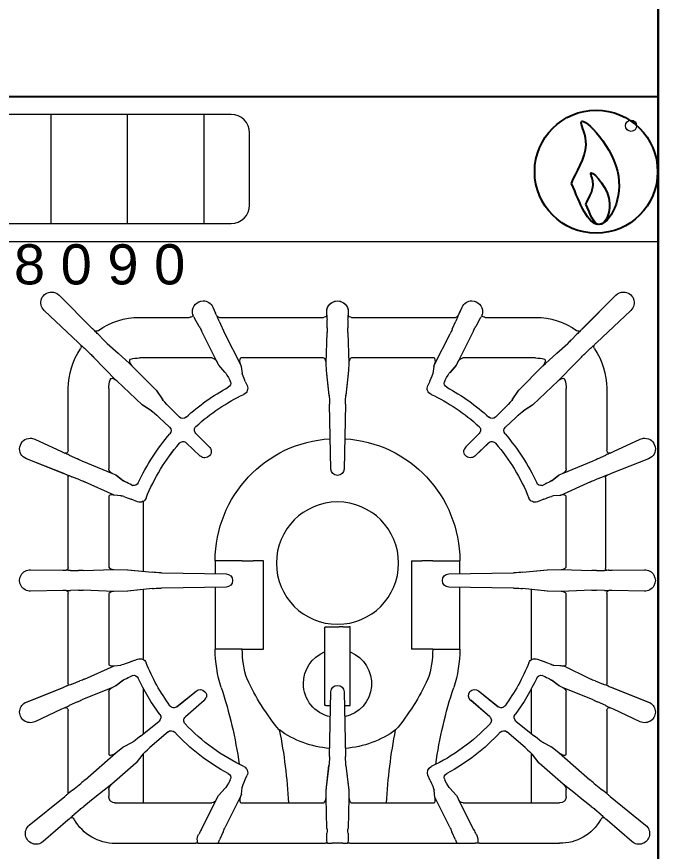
# Model space of a CAD drawing. Header units: millimetres. Extents: x 1531071 to 1560283, y -701792 to -691067.
# Drawn here: x 1538684 to 1538724, y -694876 to -694824 of the extents above; entities that cross this region are included whole.
import ezdxf

# ---------------------------------------------------------------- set-up
doc = ezdxf.new("R2010")
doc.units = ezdxf.units.MM
doc.header["$LTSCALE"] = 20
doc.header["$MEASUREMENT"] = 0
doc.linetypes.add('HIDDEN', pattern=[0.375, 0.25, -0.125])
doc.layers.add('GRC-Ekipman', color=4, linetype='Continuous', lineweight=25)
for name, color, linetype in [('Kıtc-002 Çizgi', 7, 'Continuous'), ('Kıtc-021 Gaz Tes Yazı 001', 3, 'Continuous'), ('Kıtc-024 Gaz Tes İşaretler', 3, 'Continuous'), ('SOŞUK ODA PANELİ', 4, 'Continuous')]:
    doc.layers.add(name, color=color, linetype=linetype)
doc.styles.get("Standard").update_dxf_attribs({"font": 'tahoma.ttf', "height": 10})

# ---------------------------------------------------------------- blocks, each defined once
blk = doc.blocks.new('A$C74735DFE')
at = {"layer": 'Kıtc-024 Gaz Tes İşaretler'}
blk.add_circle((38.33, 38.33), 38.33, dxfattribs=at)
for points, knots in [([(23.01, 31.08), (25.47, 37.41), (36.33, 53.22), (21.4, 81.36), (47.33, 56.52), (51.63, 38.61)], [12.776613, 12.776613, 12.776613, 12.776613, 30.852712, 43.460631, 77.656151, 77.656151, 77.656151, 77.656151]), ([(51.63, 38.61), (55.66, 21.84), (39.23, -9.04), (28.15, 18.37), (23.01, 31.08)], [77.656151, 77.656151, 77.656151, 77.656151, 109.670532, 137.365521, 137.365521, 137.365521, 137.365521]), ([(31.97, 18.16), (33.2, 21.33), (38.63, 29.23), (31.17, 43.3), (44.13, 30.88), (46.28, 21.93)], [12.776613, 12.776613, 12.776613, 12.776613, 30.852712, 43.460631, 77.656151, 77.656151, 77.656151, 77.656151]), ([(46.28, 21.93), (48.29, 13.55), (40.08, -1.89), (34.54, 11.81), (31.97, 18.16)], [77.656151, 77.656151, 77.656151, 77.656151, 109.670532, 137.365521, 137.365521, 137.365521, 137.365521])]:
    blk.add_open_spline(points, degree=3, knots=knots, dxfattribs=at)
blk = doc.blocks.new('A$C7E6113C4')
at = {"layer": 'Kıtc-002 Çizgi', "lineweight": 5}
for p, q in [((27.879, 6.793), (1.149, 6.793)), ((2.381, 0), (2.381, 6.793)), ((7.144, 0), (7.144, 6.793)), ((11.906, 0), (11.906, 6.793)), ((16.669, 0), (16.669, 6.793)), ((21.431, 0), (21.431, 6.793)), ((26.194, 0), (26.194, 6.793)), ((0, 5.644), (0, 1.149)), ((29.028, 1.149), (29.028, 5.644)), ((1.149, 0), (27.879, 0))]:
    blk.add_line(p, q, dxfattribs=at)
for centre, start, end in [((1.149, 5.644), 90, 180), ((27.879, 5.644), 0, 90), ((1.149, 1.149), 180, 270), ((27.879, 1.149), 270, 0)]:
    blk.add_arc(centre, 1.149, start, end, dxfattribs=at)
blk = doc.blocks.new('A$C60A97CD3')
at = {"layer": 'Kıtc-002 Çizgi', "lineweight": 5}
for p, q in [((5.966, 34.343), (10.969, 34.343)), ((11.113, 34.343), (10.969, 34.343)), ((11.113, 34.343), (11.239, 34.343)), ((11.239, 34.343), (11.41, 34.343)), ((11.41, 34.343), (12.512, 34.343)), ((12.512, 34.343), (19.044, 34.343)), ((19.188, 34.343), (19.044, 34.343)), ((19.188, 34.343), (19.314, 34.343)), ((19.314, 34.343), (19.485, 34.343)), ((20.146, 34.343), (19.485, 34.343)), ((20.146, 34.343), (20.317, 34.343)), ((20.317, 34.343), (20.443, 34.343)), ((20.587, 34.343), (20.443, 34.343)), ((20.587, 34.343), (27.56, 34.343)), ((27.56, 34.343), (28.221, 34.343)), ((28.221, 34.343), (28.392, 34.343)), ((28.518, 34.343), (28.392, 34.343)), ((28.662, 34.343), (28.518, 34.343)), ((28.662, 34.343), (33.666, 34.343)), ((3.004, 32.897), (1.46, 34.238)), ((2.998, 32.901), (1.46, 34.237)), ((12.685, 33.619), (12.464, 34.122)), ((19.152, 34.102), (19.161, 33.704)), ((20.471, 33.704), (20.479, 34.102)), ((27.168, 34.122), (26.946, 33.619)), ((38.171, 34.238), (36.628, 32.897)), ((38.171, 34.237), (36.633, 32.901)), ((11.159, 33.796), (11.162, 33.791)), ((11.311, 33.515), (12.274, 31.6)), ((13.767, 31.422), (12.816, 33.336)), ((19.161, 33.421), (19.102, 31.506)), ((20.529, 31.506), (20.471, 33.421)), ((26.815, 33.336), (25.886, 31.466)), ((28.321, 33.515), (27.357, 31.6)), ((28.472, 33.796), (28.469, 33.791)), ((0.604, 33.218), (2.824, 31.419)), ((0.604, 33.218), (2.817, 31.425)), ((0.604, 33.218), (0.604, 33.218)), ((36.807, 31.419), (39.027, 33.218)), ((36.814, 31.425), (39.027, 33.218)), ((39.027, 33.218), (39.027, 33.218)), ((3.766, 32.232), (3.374, 32.572)), ((36.257, 32.572), (35.865, 32.232)), ((5.966, 31.873), (5.966, 31.829)), ((5.966, 31.829), (11.985, 31.829)), ((7.716, 31.829), (7.716, 28.756)), ((13.836, 31.829), (18.909, 31.829)), ((20.722, 31.829), (25.795, 31.829)), ((27.647, 31.829), (33.666, 31.829)), ((31.916, 31.829), (31.916, 28.756)), ((2.979, 31.281), (2.964, 31.295)), ((5.749, 30.651), (4.979, 31.266)), ((5.553, 30.984), (5.553, 31.417)), ((12.274, 31.6), (12.404, 31.369)), ((12.274, 31.6), (12.404, 31.369)), ((12.274, 31.6), (12.274, 31.6)), ((12.404, 31.369), (12.797, 30.935)), ((12.404, 31.369), (12.404, 31.369)), ((12.423, 31.342), (12.816, 30.908)), ((13.826, 31.289), (13.767, 31.422)), ((13.767, 31.422), (13.768, 31.422)), ((13.825, 31.29), (13.768, 31.422)), ((13.826, 31.289), (13.875, 30.86)), ((19.102, 31.506), (19.112, 31.05)), ((19.102, 31.506), (19.112, 31.05)), ((19.102, 31.506), (19.102, 31.506)), ((20.519, 31.05), (20.529, 31.506)), ((20.519, 31.05), (20.529, 31.506)), ((20.529, 31.506), (20.529, 31.506)), ((25.888, 31.487), (25.838, 31.025)), ((26.815, 30.908), (27.208, 31.342)), ((27.227, 31.369), (27.358, 31.6)), ((27.227, 31.369), (27.357, 31.6)), ((27.227, 31.369), (27.227, 31.369)), ((27.357, 31.6), (27.358, 31.6)), ((34.652, 31.266), (33.882, 30.651)), ((34.078, 31.417), (34.078, 30.984)), ((36.667, 31.295), (36.653, 31.281)), ((3.03, 31.136), (3.03, 26.132)), ((3.306, 31.031), (3.808, 30.624)), ((19.112, 31.05), (19.286, 29.505)), ((19.112, 31.05), (19.113, 31.036)), ((19.112, 31.05), (19.112, 31.05)), ((19.113, 31.036), (19.287, 29.492)), ((20.344, 29.492), (20.518, 31.036)), ((20.345, 29.505), (20.519, 31.05)), ((20.518, 31.036), (20.519, 31.05)), ((20.519, 31.05), (20.519, 31.05)), ((35.823, 30.624), (36.326, 31.031)), ((36.601, 26.132), (36.601, 31.136)), ((4.091, 30.386), (6.006, 28.706)), ((7.241, 29.355), (5.749, 30.651)), ((7.241, 29.355), (5.749, 30.651)), ((5.749, 30.651), (5.749, 30.651)), ((13.123, 30.412), (13.154, 30.334)), ((14.068, 30.368), (14.183, 30.106)), ((25.599, 30.428), (25.451, 30.094)), ((25.599, 30.428), (25.455, 30.102)), ((25.599, 30.428), (25.599, 30.428)), ((26.477, 30.334), (26.509, 30.412)), ((33.882, 30.651), (32.39, 29.355)), ((33.882, 30.651), (32.39, 29.355)), ((33.625, 28.706), (35.54, 30.386)), ((33.882, 30.651), (33.882, 30.651)), ((7.241, 29.355), (7.241, 29.355)), ((7.687, 28.789), (7.261, 29.334)), ((19.286, 29.505), (19.287, 29.492)), ((20.345, 29.505), (20.344, 29.492)), ((32.37, 29.334), (31.944, 28.789)), ((32.39, 29.355), (31.964, 28.809)), ((32.39, 29.355), (32.39, 29.355)), ((5.553, 24.909), (5.553, 28.752)), ((6.006, 28.706), (6.43, 28.362)), ((6.006, 28.706), (6.43, 28.362)), ((6.006, 28.706), (6.006, 28.706)), ((19.315, 28.943), (19.403, 24.907)), ((19.315, 28.943), (19.404, 24.907)), ((19.315, 28.943), (19.315, 28.943)), ((20.228, 24.907), (20.316, 28.943)), ((20.228, 24.907), (20.316, 28.943)), ((20.316, 28.943), (20.316, 28.943)), ((33.201, 28.362), (33.625, 28.706)), ((33.201, 28.362), (33.625, 28.706)), ((33.625, 28.706), (33.625, 28.706)), ((34.078, 28.752), (34.078, 24.909)), ((6.43, 28.362), (7.037, 28.04)), ((9.251, 27.401), (8.126, 28.378)), ((9.251, 27.401), (8.126, 28.378)), ((8.126, 28.378), (8.126, 28.378)), ((31.505, 28.378), (30.38, 27.401)), ((31.505, 28.378), (30.38, 27.401)), ((31.505, 28.378), (31.505, 28.378)), ((32.57, 28.024), (33.177, 28.346)), ((32.594, 28.04), (33.201, 28.362)), ((33.201, 28.362), (33.201, 28.362)), ((7.541, 27.664), (8.695, 26.729)), ((7.541, 27.664), (8.695, 26.729)), ((7.541, 27.664), (7.541, 27.664)), ((30.936, 26.729), (32.09, 27.664)), ((30.936, 26.729), (32.09, 27.664)), ((32.09, 27.664), (32.09, 27.664)), ((7.716, 27.522), (7.716, 24.689)), ((9.251, 27.401), (9.251, 27.401)), ((30.38, 27.401), (30.38, 27.401)), ((31.916, 27.522), (31.916, 24.689)), ((2.614, 25.993), (0.945, 26.766)), ((2.608, 25.996), (0.945, 26.766)), ((0.945, 26.766), (0.945, 26.766)), ((8.695, 26.729), (8.695, 26.729)), ((30.936, 26.729), (30.936, 26.729)), ((38.686, 26.766), (37.017, 25.993)), ((38.686, 26.766), (37.024, 25.996)), ((38.686, 26.766), (38.686, 26.766)), ((11.509, 25.45), (10.34, 26.466)), ((29.303, 26.465), (28.119, 25.437)), ((29.303, 26.465), (28.119, 25.436)), ((29.303, 26.465), (29.303, 26.465)), ((0.422, 25.542), (2.771, 24.617)), ((0.422, 25.542), (2.765, 24.62)), ((0.422, 25.542), (0.422, 25.542)), ((3.599, 25.535), (3.096, 25.768)), ((9.804, 25.831), (9.803, 25.83)), ((9.803, 25.83), (11.004, 24.858)), ((9.804, 25.831), (11.004, 24.858)), ((19.016, 20.935), (19.016, 25.695)), ((19.086, 25.765), (19.096, 25.765)), ((19.096, 25.765), (19.385, 25.765)), ((20.247, 25.765), (20.53, 25.765)), ((20.53, 25.765), (20.616, 25.765)), ((20.616, 25.765), (20.616, 20.865)), ((28.614, 24.847), (29.828, 25.831)), ((28.614, 24.847), (29.828, 25.83)), ((29.828, 25.83), (29.828, 25.831)), ((36.535, 25.768), (36.032, 25.535)), ((36.86, 24.617), (39.21, 25.542)), ((36.867, 24.62), (39.209, 25.542)), ((5.796, 24.635), (3.882, 25.411)), ((28.119, 25.437), (28.119, 25.436)), ((35.75, 25.411), (33.835, 24.635)), ((2.951, 24.539), (2.98, 24.515)), ((6.003, 24.54), (5.796, 24.635)), ((6.003, 24.539), (5.796, 24.635)), ((5.796, 24.635), (5.796, 24.635)), ((6.003, 24.539), (6.003, 24.54)), ((6.437, 24.196), (6.003, 24.539)), ((6.467, 24.178), (6.033, 24.521)), ((11.004, 24.858), (11.004, 24.858)), ((19.404, 24.907), (19.403, 24.907)), ((19.813, 24.507), (19.818, 24.507)), ((20.228, 24.907), (20.228, 24.907)), ((28.063, 24.894), (28.063, 24.894)), ((28.074, 24.88), (28.074, 24.881)), ((28.614, 24.847), (28.614, 24.847)), ((33.598, 24.521), (33.164, 24.178)), ((33.629, 24.539), (33.194, 24.196)), ((33.835, 24.635), (33.628, 24.54)), ((33.629, 24.539), (33.628, 24.54)), ((33.835, 24.635), (33.629, 24.539)), ((33.835, 24.635), (33.835, 24.635)), ((36.651, 24.515), (36.681, 24.539)), ((3.03, 24.362), (3.03, 18.813)), ((3.253, 24.429), (3.756, 24.231)), ((4.039, 24.114), (5.895, 23.278)), ((14.176, 24.109), (14.185, 24.106)), ((25.455, 24.109), (25.446, 24.106)), ((35.592, 24.114), (33.907, 23.29)), ((35.875, 24.231), (36.378, 24.429)), ((36.601, 18.813), (36.601, 24.362)), ((7.051, 23.886), (6.999, 23.905)), ((32.632, 23.905), (32.58, 23.886)), ((5.553, 18.843), (5.553, 23.169)), ((5.895, 23.278), (6.319, 23.247)), ((6.959, 23.025), (7.355, 22.869)), ((6.959, 23.025), (6.959, 23.025)), ((7.716, 22.904), (7.716, 18.532)), ((31.916, 22.899), (31.916, 18.532)), ((32.276, 22.869), (32.672, 23.025)), ((32.672, 23.025), (32.672, 23.025)), ((33.268, 23.236), (33.669, 23.266)), ((34.078, 23.169), (34.078, 18.843)), ((13.879, 22.252), (12.187, 22.252)), ((12.187, 18.39), (12.187, 22.252)), ((13.879, 22.252), (14.554, 22.252)), ((14.554, 22.252), (15.212, 22.252)), ((15.212, 22.252), (15.212, 16.752)), ((24.42, 16.752), (24.42, 22.252)), ((25.077, 22.252), (24.42, 22.252)), ((25.753, 22.252), (25.077, 22.252)), ((25.753, 22.252), (27.444, 22.252)), ((27.444, 22.252), (27.444, 18.39)), ((19.096, 20.865), (19.086, 20.865)), ((19.096, 20.865), (19.918, 20.865)), ((20.152, 20.865), (19.918, 20.865)), ((20.152, 20.865), (20.53, 20.865)), ((20.616, 20.865), (20.53, 20.865)), ((3.027, 18.814), (3.023, 18.764)), ((2.695, 18.599), (0.677, 18.632)), ((2.688, 18.599), (0.677, 18.632)), ((0.677, 18.632), (0.677, 18.632)), ((3.679, 18.581), (3.177, 18.589)), ((5.877, 18.651), (3.962, 18.582)), ((6.731, 18.637), (5.877, 18.651)), ((6.731, 18.637), (5.877, 18.651)), ((5.877, 18.651), (5.877, 18.651)), ((8.276, 18.472), (6.731, 18.637)), ((6.745, 18.637), (6.731, 18.637)), ((6.731, 18.637), (6.731, 18.637)), ((8.289, 18.471), (6.745, 18.637)), ((8.289, 18.471), (8.276, 18.472)), ((12.873, 18.379), (8.839, 18.445)), ((12.873, 18.379), (8.839, 18.445)), ((8.839, 18.445), (8.839, 18.445)), ((12.873, 18.379), (12.873, 18.379)), ((30.792, 18.445), (26.758, 18.379)), ((30.792, 18.445), (26.758, 18.379)), ((26.758, 18.379), (26.758, 18.379)), ((30.792, 18.445), (30.792, 18.445)), ((32.886, 18.637), (31.342, 18.471)), ((31.355, 18.472), (31.342, 18.471)), ((32.9, 18.637), (31.355, 18.472)), ((32.9, 18.637), (32.886, 18.637)), ((33.754, 18.651), (32.9, 18.637)), ((33.754, 18.651), (32.9, 18.637)), ((32.9, 18.637), (32.9, 18.637)), ((35.669, 18.582), (33.754, 18.651)), ((33.754, 18.651), (33.754, 18.651)), ((36.455, 18.589), (35.952, 18.581)), ((38.955, 18.632), (36.936, 18.599)), ((38.955, 18.632), (36.943, 18.599)), ((38.955, 18.632), (38.955, 18.632)), ((13.275, 17.964), (13.275, 17.97)), ((13.276, 17.97), (13.275, 17.97)), ((26.355, 17.964), (26.356, 17.964)), ((26.356, 17.97), (26.356, 17.964)), ((0.677, 17.301), (2.695, 17.334)), ((0.677, 17.301), (2.688, 17.334)), ((0.677, 17.301), (0.677, 17.301)), ((3.177, 17.344), (3.679, 17.352)), ((3.962, 17.351), (5.877, 17.282)), ((5.877, 17.282), (6.731, 17.296)), ((5.877, 17.282), (6.731, 17.296)), ((5.877, 17.282), (5.877, 17.282)), ((6.731, 17.296), (8.276, 17.462)), ((6.731, 17.296), (6.745, 17.297)), ((6.731, 17.296), (6.731, 17.296)), ((6.745, 17.297), (8.289, 17.462)), ((7.716, 17.401), (7.716, 13.032)), ((8.289, 17.462), (8.276, 17.462)), ((8.839, 17.488), (12.873, 17.554)), ((8.839, 17.488), (12.873, 17.554)), ((8.839, 17.488), (8.839, 17.488)), ((12.187, 16.752), (12.187, 17.543)), ((12.873, 17.554), (12.873, 17.554)), ((26.758, 17.554), (30.792, 17.488)), ((26.758, 17.554), (30.792, 17.488)), ((26.758, 17.554), (26.758, 17.554)), ((27.444, 17.543), (27.444, 16.752)), ((30.792, 17.488), (30.792, 17.488)), ((31.342, 17.462), (32.886, 17.297)), ((31.342, 17.462), (31.355, 17.462)), ((31.355, 17.462), (32.9, 17.296)), ((32.886, 17.297), (32.9, 17.296)), ((32.9, 17.296), (33.754, 17.282)), ((32.9, 17.296), (33.754, 17.282)), ((32.9, 17.296), (32.9, 17.296)), ((33.754, 17.282), (35.669, 17.351)), ((33.754, 17.282), (33.754, 17.282)), ((35.952, 17.352), (36.455, 17.344)), ((36.517, 11.614), (36.517, 17.163)), ((36.567, 17.316), (36.596, 17.34)), ((36.936, 17.334), (38.955, 17.301)), ((36.943, 17.334), (38.955, 17.301)), ((38.955, 17.301), (38.955, 17.301)), ((3.03, 17.12), (3.03, 11.571)), ((5.553, 12.764), (5.553, 17.09)), ((13.879, 16.752), (12.187, 16.752)), ((13.879, 16.752), (14.554, 16.752)), ((15.212, 16.752), (14.554, 16.752)), ((24.42, 16.752), (25.077, 16.752)), ((25.753, 16.752), (25.077, 16.752)), ((25.753, 16.752), (27.444, 16.752)), ((34.078, 17.09), (34.078, 12.764)), ((7.355, 13.064), (6.959, 12.908)), ((32.672, 12.908), (32.276, 13.064)), ((5.895, 12.655), (4.039, 11.82)), ((6.319, 12.687), (5.895, 12.655)), ((6.959, 12.908), (6.959, 12.908)), ((32.672, 12.908), (32.672, 12.908)), ((33.669, 12.667), (33.27, 12.697)), ((35.592, 11.82), (33.708, 12.668)), ((6.999, 12.028), (7.051, 12.047)), ((32.58, 12.047), (32.632, 12.028)), ((3.756, 11.702), (3.253, 11.504)), ((6.003, 11.394), (6.437, 11.737)), ((6.033, 11.412), (6.467, 11.755)), ((33.164, 11.755), (33.598, 11.412)), ((33.194, 11.737), (33.629, 11.394)), ((36.378, 11.504), (35.875, 11.702)), ((2.771, 11.316), (0.422, 10.391)), ((2.765, 11.313), (0.422, 10.391)), ((2.98, 11.418), (2.951, 11.394)), ((3.882, 10.522), (5.796, 11.298)), ((5.553, 6.017), (5.553, 11.024)), ((5.796, 11.298), (6.003, 11.394)), ((5.796, 11.298), (6.003, 11.394)), ((5.796, 11.298), (5.796, 11.298)), ((6.003, 11.394), (6.003, 11.394)), ((19.403, 11.026), (19.321, 6.99)), ((19.404, 11.026), (19.321, 6.99)), ((19.404, 11.026), (19.403, 11.026)), ((19.818, 11.426), (19.813, 11.426)), ((20.311, 6.99), (20.228, 11.026)), ((20.31, 6.99), (20.228, 11.026)), ((20.228, 11.026), (20.228, 11.026)), ((33.628, 11.394), (33.835, 11.298)), ((33.628, 11.394), (33.629, 11.394)), ((33.629, 11.394), (33.835, 11.298)), ((33.835, 11.298), (35.75, 10.522)), ((33.835, 11.298), (33.835, 11.298)), ((34.078, 11.024), (34.078, 6.017)), ((39.209, 10.391), (36.867, 11.313)), ((0.422, 10.391), (0.422, 10.391)), ((0.945, 9.167), (2.614, 9.94)), ((0.945, 9.167), (2.608, 9.937)), ((3.096, 10.165), (3.599, 10.398)), ((11.265, 10.219), (10.392, 9.399)), ((11.265, 10.219), (10.392, 9.399)), ((11.265, 10.219), (11.265, 10.219)), ((29.24, 9.399), (28.37, 10.215)), ((29.239, 9.399), (28.37, 10.215)), ((28.37, 10.215), (28.37, 10.215)), ((36.032, 10.398), (36.535, 10.165)), ((37.017, 9.94), (38.686, 9.167)), ((37.024, 9.937), (38.686, 9.167)), ((3.03, 9.802), (3.03, 6.017)), ((10.392, 9.399), (10.392, 9.399)), ((10.982, 8.805), (11.825, 9.65)), ((27.81, 9.646), (28.649, 8.805)), ((29.239, 9.399), (29.24, 9.399)), ((36.601, 6.017), (36.601, 9.802)), ((0.945, 9.167), (0.945, 9.167)), ((38.686, 9.167), (38.686, 9.167)), ((9.352, 8.422), (8.702, 7.812)), ((9.352, 8.422), (9.352, 8.422)), ((30.929, 7.812), (30.279, 8.422)), ((30.28, 8.422), (30.279, 8.422)), ((30.929, 7.812), (30.28, 8.422)), ((8.702, 7.812), (8.702, 7.812)), ((30.929, 7.812), (30.929, 7.812)), ((8.227, 7.401), (7.645, 7.035)), ((8.25, 7.418), (7.668, 7.053)), ((9.326, 7.155), (9.963, 7.794)), ((9.326, 7.155), (9.963, 7.794)), ((9.963, 7.794), (9.963, 7.794)), ((29.668, 7.794), (30.305, 7.155)), ((29.668, 7.794), (30.305, 7.155)), ((29.668, 7.794), (29.668, 7.794)), ((31.963, 7.053), (31.381, 7.418)), ((31.986, 7.035), (31.404, 7.401)), ((7.645, 7.035), (6.052, 5.539)), ((7.645, 7.035), (6.052, 5.539)), ((7.645, 7.035), (7.645, 7.035)), ((9.326, 7.155), (9.326, 7.155)), ((19.321, 6.99), (19.321, 6.99)), ((20.31, 6.99), (20.311, 6.99)), ((30.305, 7.155), (30.305, 7.155)), ((33.579, 5.539), (31.986, 7.035)), ((33.579, 5.539), (31.986, 7.035)), ((31.986, 7.035), (31.986, 7.035)), ((8.513, 6.118), (8.899, 6.692)), ((8.532, 6.14), (8.918, 6.714)), ((19.292, 6.427), (19.12, 4.883)), ((19.293, 6.441), (19.121, 4.897)), ((19.292, 6.427), (19.293, 6.441)), ((20.51, 4.897), (20.338, 6.441)), ((20.339, 6.427), (20.338, 6.441)), ((20.511, 4.883), (20.339, 6.427)), ((30.713, 6.714), (31.1, 6.14)), ((30.732, 6.692), (31.118, 6.118)), ((7.004, 4.605), (8.513, 6.118)), ((7.005, 4.605), (8.513, 6.118)), ((8.513, 6.118), (8.513, 6.118)), ((14.069, 5.565), (14.185, 5.824)), ((25.562, 5.565), (25.446, 5.824)), ((31.118, 6.118), (32.627, 4.605)), ((31.118, 6.118), (32.627, 4.605)), ((31.118, 6.118), (31.118, 6.118)), ((6.052, 5.539), (6.052, 5.539)), ((13.154, 5.599), (13.123, 5.523)), ((26.508, 5.523), (26.477, 5.599)), ((33.579, 5.539), (33.579, 5.539)), ((12.801, 4.998), (12.413, 4.563)), ((13.82, 4.644), (13.872, 5.073)), ((19.12, 4.883), (19.111, 4.427)), ((19.12, 4.883), (19.111, 4.427)), ((19.121, 4.897), (19.12, 4.883)), ((19.12, 4.883), (19.12, 4.883)), ((20.511, 4.883), (20.51, 4.897)), ((20.521, 4.427), (20.511, 4.883)), ((20.52, 4.427), (20.511, 4.883)), ((20.511, 4.883), (20.511, 4.883)), ((25.812, 4.644), (25.759, 5.073)), ((27.199, 4.591), (26.811, 5.025)), ((27.219, 4.563), (26.83, 4.998)), ((7.005, 4.605), (7.004, 4.605)), ((12.286, 4.334), (11.339, 2.42)), ((12.412, 4.563), (12.286, 4.334)), ((12.286, 4.334), (12.286, 4.334)), ((12.412, 4.563), (12.413, 4.563)), ((12.792, 2.598), (13.761, 4.513)), ((13.761, 4.513), (13.82, 4.644)), ((13.761, 4.513), (13.819, 4.643)), ((13.761, 4.513), (13.761, 4.513)), ((19.111, 4.427), (19.172, 2.512)), ((19.111, 4.427), (19.111, 4.427)), ((20.459, 2.512), (20.52, 4.427)), ((20.521, 4.427), (20.52, 4.427)), ((25.812, 4.644), (25.87, 4.513)), ((25.812, 4.643), (25.87, 4.513)), ((25.87, 4.513), (26.839, 2.598)), ((25.87, 4.513), (25.87, 4.513)), ((27.346, 4.334), (27.219, 4.563)), ((27.345, 4.334), (27.219, 4.563)), ((27.219, 4.563), (27.219, 4.563)), ((28.292, 2.42), (27.345, 4.334)), ((27.346, 4.334), (27.345, 4.334)), ((32.627, 4.605), (32.627, 4.605)), ((4.406, 3.847), (4.034, 3.497)), ((11.998, 4.104), (7.466, 4.104)), ((18.919, 4.104), (13.827, 4.104)), ((25.804, 4.104), (20.713, 4.104)), ((32.166, 4.104), (27.633, 4.104)), ((35.597, 3.497), (35.225, 3.847)), ((3.677, 3.165), (1.532, 1.151)), ((3.672, 3.16), (1.533, 1.151)), ((3.791, 3.527), (3.814, 3.488)), ((35.817, 3.488), (35.84, 3.527)), ((38.098, 1.151), (35.954, 3.165)), ((35.954, 3.164), (35.959, 3.16)), ((38.098, 1.151), (35.959, 3.16)), ((4.887, 2.632), (5.249, 2.995)), ((34.382, 2.995), (34.744, 2.632)), ((2.46, 0.195), (4.543, 2.285)), ((4.543, 2.285), (4.539, 2.28)), ((11.19, 2.137), (10.911, 1.634)), ((12.434, 1.812), (12.792, 2.598)), ((19.172, 2.23), (19.162, 1.727)), ((20.469, 1.727), (20.459, 2.23)), ((26.972, 2.315), (27.198, 1.812)), ((28.72, 1.634), (28.441, 2.137)), ((35.088, 2.285), (37.171, 0.196)), ((35.093, 2.28), (37.171, 0.196)), ((7.466, 1.581), (10.572, 1.581)), ((10.572, 1.579), (10.627, 1.572)), ((12.479, 1.581), (18.937, 1.581)), ((18.936, 1.578), (18.986, 1.574)), ((20.694, 1.581), (27.152, 1.581)), ((29.059, 1.581), (32.166, 1.581)), ((1.532, 1.151), (1.533, 1.151)), ((12.046, 0.944), (12.216, 1.324)), ((12.307, 1.507), (12.325, 1.529)), ((19.15, 1.245), (19.15, 1.23)), ((19.15, 1.238), (19.15, 1.23)), ((19.15, 1.23), (19.15, 1.23)), ((20.481, 1.23), (20.481, 1.245)), ((20.481, 1.23), (20.481, 1.238)), ((20.481, 1.23), (20.481, 1.23)), ((27.306, 1.529), (27.324, 1.507)), ((27.411, 1.331), (27.585, 0.944)), ((27.415, 1.324), (27.585, 0.944)), ((38.098, 1.151), (38.098, 1.151)), ((12.046, 0.944), (12.046, 0.944)), ((27.585, 0.944), (27.585, 0.944)), ((2.46, 0.195), (2.46, 0.195)), ((37.171, 0.196), (37.171, 0.196))]:
    blk.add_line(p, q, dxfattribs=at)
at = {"layer": 'Kıtc-002 Çizgi', "lineweight": 5, "flags": 128}
for points in [[(3.164, 32.765), (3.083, 32.832), (2.999, 32.901), (2.998, 32.901)], [(3.311, 32.761), (3.339, 32.787), (3.382, 32.83), (3.385, 32.832)], [(3.415, 32.876), (3.395, 32.843), (3.384, 32.834)], [(36.246, 32.833), (36.245, 32.834), (36.217, 32.876)], [(36.633, 32.901), (36.632, 32.901), (36.549, 32.832), (36.468, 32.765)], [(4.979, 31.266), (4.478, 31.663), (3.992, 32.044)], [(13.768, 31.422), (13.744, 31.483), (13.719, 31.611), (13.726, 31.716), (13.754, 31.784), (13.781, 31.812), (13.809, 31.825), (13.836, 31.829)], [(18.909, 31.829), (18.927, 31.827), (18.967, 31.812), (19.014, 31.771), (19.064, 31.688), (19.096, 31.576), (19.102, 31.506)], [(20.529, 31.506), (20.534, 31.567), (20.565, 31.684), (20.615, 31.769), (20.669, 31.815), (20.709, 31.828), (20.722, 31.829)], [(25.795, 31.829), (25.815, 31.827), (25.847, 31.814), (25.874, 31.788), (25.899, 31.737), (25.913, 31.644), (25.899, 31.525), (25.888, 31.487)], [(35.639, 32.044), (35.242, 31.733), (34.952, 31.504), (34.652, 31.266)], [(3.023, 31.184), (3.006, 31.238), (2.979, 31.281)], [(12.404, 31.369), (12.415, 31.352), (12.423, 31.342)], [(27.208, 31.342), (27.217, 31.352), (27.227, 31.369)], [(36.653, 31.281), (36.622, 31.231), (36.608, 31.183)], [(3.023, 31.184), (3.025, 31.179), (3.028, 31.133)], [(12.816, 30.908), (12.807, 30.918), (12.797, 30.935)], [(26.815, 30.908), (26.824, 30.918), (26.834, 30.935)], [(36.602, 31.135), (36.601, 31.136), (36.607, 31.183)], [(7.261, 29.334), (7.26, 29.335), (7.241, 29.355)], [(32.39, 29.355), (32.371, 29.335), (32.37, 29.334)], [(5.553, 28.752), (5.556, 28.779), (5.566, 28.81), (5.581, 28.827), (5.608, 28.842), (5.661, 28.85), (5.758, 28.837), (5.878, 28.79), (6.006, 28.706)], [(7.687, 28.789), (7.687, 28.789), (7.668, 28.809)], [(31.944, 28.789), (31.944, 28.789), (31.964, 28.809)], [(33.625, 28.706), (33.687, 28.751), (33.818, 28.819), (33.932, 28.848), (34.011, 28.845), (34.045, 28.831), (34.062, 28.815), (34.073, 28.789), (34.078, 28.752)], [(33.177, 28.346), (33.177, 28.346), (33.201, 28.362)], [(7.037, 28.04), (7.061, 28.024), (7.061, 28.024)], [(32.57, 28.024), (32.57, 28.024), (32.594, 28.04)], [(2.99, 25.962), (3, 25.996), (3.022, 26.072)], [(3.028, 26.132), (3.022, 26.077), (3.02, 26.073)], [(36.613, 26.074), (36.604, 26.097), (36.604, 26.13)], [(36.609, 26.072), (36.631, 25.996), (36.641, 25.962)], [(2.824, 25.902), (2.608, 25.996), (2.608, 25.996)], [(19.086, 25.765), (19.049, 25.761), (19.026, 25.745), (19.017, 25.717), (19.016, 25.695)], [(37.024, 25.996), (37.023, 25.996), (36.807, 25.902)], [(11.509, 25.45), (11.595, 25.344), (11.639, 25.232)], [(3.022, 24.411), (2.997, 24.486), (2.98, 24.515)], [(6.033, 24.521), (6.021, 24.529), (6.003, 24.539)], [(33.629, 24.539), (33.61, 24.529), (33.598, 24.521)], [(36.651, 24.515), (36.634, 24.486), (36.609, 24.411)], [(36.681, 24.539), (36.746, 24.569), (36.866, 24.62), (36.867, 24.62)], [(3.021, 24.411), (3.028, 24.385), (3.027, 24.361)], [(6.437, 24.196), (6.456, 24.186), (6.466, 24.178)], [(33.165, 24.179), (33.176, 24.186), (33.194, 24.196)], [(36.604, 24.36), (36.604, 24.391), (36.609, 24.411)], [(5.553, 23.169), (5.555, 23.189), (5.568, 23.221), (5.595, 23.249), (5.649, 23.276), (5.745, 23.292), (5.866, 23.279), (5.895, 23.278)], [(33.126, 23.193), (33.203, 23.218), (33.252, 23.232), (33.27, 23.236), (33.268, 23.236)], [(33.733, 23.27), (33.794, 23.284), (33.914, 23.29), (34.002, 23.269), (34.049, 23.239), (34.069, 23.211), (34.077, 23.178), (34.078, 23.169)], [(19.016, 20.935), (19.02, 20.899), (19.036, 20.875), (19.063, 20.866), (19.086, 20.865)], [(2.987, 18.659), (2.995, 18.676), (3.022, 18.764)], [(5.877, 18.651), (5.817, 18.656), (5.699, 18.686), (5.614, 18.736), (5.568, 18.79), (5.554, 18.829), (5.553, 18.843)], [(34.078, 18.843), (34.076, 18.825), (34.061, 18.786), (34.021, 18.739), (33.938, 18.689), (33.825, 18.657), (33.754, 18.651)], [(36.611, 18.764), (36.602, 18.799), (36.604, 18.813)], [(36.609, 18.764), (36.636, 18.676), (36.644, 18.659)], [(2.893, 18.601), (2.689, 18.599), (2.688, 18.599)], [(36.943, 18.599), (36.942, 18.599), (36.738, 18.601)], [(2.688, 17.334), (2.689, 17.334), (2.893, 17.332)], [(3.022, 17.169), (2.995, 17.257), (2.987, 17.274)], [(3.02, 17.169), (3.029, 17.134), (3.028, 17.12)], [(5.553, 17.09), (5.555, 17.108), (5.57, 17.148), (5.611, 17.194), (5.693, 17.244), (5.806, 17.276), (5.877, 17.282)], [(33.754, 17.282), (33.815, 17.277), (33.932, 17.247), (34.017, 17.197), (34.063, 17.143), (34.077, 17.104), (34.078, 17.09)], [(36.52, 17.162), (36.519, 17.192), (36.525, 17.212)], [(36.567, 17.316), (36.55, 17.287), (36.525, 17.212)], [(36.738, 17.332), (36.942, 17.334), (36.943, 17.334)], [(5.895, 12.655), (5.837, 12.649), (5.718, 12.643), (5.629, 12.664), (5.583, 12.694), (5.562, 12.722), (5.554, 12.755), (5.553, 12.764)], [(6.319, 12.687), (6.354, 12.696), (6.361, 12.697)], [(6.505, 12.74), (6.428, 12.715), (6.379, 12.701), (6.361, 12.697), (6.362, 12.697)], [(33.269, 12.697), (33.27, 12.697), (33.255, 12.7), (33.212, 12.712), (33.147, 12.733)], [(34.078, 12.764), (34.076, 12.744), (34.063, 12.712), (34.036, 12.684), (33.983, 12.657), (33.886, 12.642), (33.765, 12.654), (33.733, 12.663)], [(2.98, 11.418), (2.997, 11.447), (3.022, 11.522)], [(3.027, 11.573), (3.028, 11.542), (3.022, 11.522)], [(6.437, 11.737), (6.456, 11.747), (6.466, 11.755)], [(33.165, 11.755), (33.176, 11.747), (33.194, 11.737)], [(36.527, 11.566), (36.518, 11.6), (36.52, 11.614)], [(36.525, 11.565), (36.552, 11.477), (36.56, 11.461)], [(2.951, 11.394), (2.885, 11.364), (2.765, 11.313), (2.765, 11.313)], [(6.003, 11.394), (6.021, 11.404), (6.033, 11.412)], [(33.598, 11.412), (33.61, 11.404), (33.629, 11.394)], [(2.608, 9.937), (2.608, 9.937), (2.824, 10.032)], [(3.022, 9.861), (3, 9.937), (2.99, 9.971)], [(36.641, 9.971), (36.631, 9.937), (36.609, 9.861)], [(36.807, 10.032), (37.023, 9.937), (37.024, 9.937)], [(3.018, 9.859), (3.027, 9.836), (3.027, 9.803)], [(27.81, 9.646), (27.731, 9.758), (27.699, 9.852)], [(36.604, 9.802), (36.609, 9.856), (36.611, 9.86)], [(8.227, 7.401), (8.25, 7.418), (8.25, 7.418)], [(31.381, 7.418), (31.381, 7.418), (31.404, 7.401)], [(7.668, 7.053), (7.668, 7.053), (7.645, 7.035)], [(31.986, 7.035), (31.964, 7.053), (31.963, 7.053)], [(8.899, 6.692), (8.917, 6.713), (8.918, 6.714)], [(30.713, 6.714), (30.714, 6.713), (30.732, 6.692)], [(8.513, 6.118), (8.531, 6.139), (8.532, 6.14)], [(31.1, 6.14), (31.1, 6.139), (31.118, 6.118)], [(6.052, 5.539), (6.028, 5.514), (5.31, 4.774), (4.613, 4.05)], [(6.052, 5.539), (5.95, 5.46), (5.847, 5.411), (5.759, 5.393), (5.699, 5.399), (5.667, 5.415), (5.646, 5.438), (5.636, 5.465)], [(35.018, 4.05), (34.31, 4.784), (33.95, 5.157), (33.579, 5.539)], [(33.994, 5.465), (33.988, 5.444), (33.969, 5.419), (33.94, 5.402), (33.895, 5.393), (33.824, 5.4), (33.729, 5.434), (33.627, 5.498), (33.582, 5.541)], [(12.801, 4.998), (12.811, 5.014), (12.82, 5.025)], [(26.811, 5.025), (26.82, 5.014), (26.83, 4.998)], [(5.458, 3.196), (6.141, 3.816), (6.839, 4.453), (7.004, 4.605)], [(6.917, 4.187), (6.896, 4.193), (6.871, 4.212), (6.854, 4.241), (6.846, 4.283), (6.852, 4.351), (6.887, 4.445), (6.952, 4.545), (7.007, 4.602)], [(13.827, 4.104), (13.807, 4.106), (13.775, 4.119), (13.748, 4.145), (13.723, 4.195), (13.71, 4.287), (13.724, 4.407), (13.761, 4.513)], [(19.111, 4.427), (19.106, 4.367), (19.075, 4.25), (19.025, 4.165), (18.971, 4.119), (18.932, 4.105), (18.919, 4.104)], [(20.713, 4.104), (20.695, 4.106), (20.655, 4.121), (20.609, 4.162), (20.558, 4.245), (20.526, 4.357), (20.521, 4.427)], [(25.87, 4.513), (25.894, 4.451), (25.92, 4.323), (25.914, 4.218), (25.887, 4.15), (25.86, 4.121), (25.833, 4.108), (25.804, 4.104)], [(27.219, 4.563), (27.208, 4.58), (27.199, 4.591)], [(32.626, 4.604), (32.71, 4.504), (32.764, 4.401), (32.785, 4.314), (32.781, 4.252), (32.766, 4.219), (32.745, 4.199), (32.715, 4.186)], [(32.627, 4.605), (32.792, 4.453), (33.49, 3.816), (34.173, 3.196)], [(3.815, 3.303), (3.721, 3.209), (3.673, 3.161), (3.672, 3.16)], [(3.672, 3.16), (3.673, 3.161), (3.677, 3.165)], [(3.843, 3.381), (3.839, 3.404), (3.813, 3.487)], [(3.843, 3.381), (3.838, 3.338), (3.815, 3.303)], [(35.818, 3.487), (35.792, 3.404), (35.788, 3.381)], [(35.816, 3.303), (35.792, 3.344), (35.788, 3.381)], [(4.867, 2.412), (4.785, 2.44), (4.763, 2.444)], [(4.868, 2.414), (4.868, 2.414), (4.907, 2.389)], [(34.724, 2.389), (34.762, 2.414), (34.763, 2.414)], [(34.869, 2.444), (34.846, 2.44), (34.764, 2.412)], [(34.869, 2.444), (34.912, 2.439), (34.946, 2.419)], [(35.093, 2.28), (35.091, 2.282), (35.088, 2.285)], [(10.731, 1.54), (10.682, 1.557), (10.627, 1.573)], [(12.427, 1.571), (12.46, 1.58), (12.48, 1.578)], [(19.091, 1.538), (19.074, 1.546), (18.986, 1.573)], [(20.645, 1.573), (20.557, 1.546), (20.541, 1.538)], [(20.646, 1.571), (20.679, 1.58), (20.694, 1.578)], [(27.151, 1.578), (27.178, 1.579), (27.204, 1.572)], [(29.005, 1.571), (29.017, 1.576), (29.059, 1.577)], [(19.149, 1.444), (19.15, 1.239), (19.15, 1.238)], [(20.481, 1.238), (20.481, 1.239), (20.483, 1.444)], [(27.324, 1.507), (27.356, 1.445), (27.414, 1.325), (27.415, 1.324)]]:
    blk.add_lwpolyline(points, dxfattribs=at)
at = {"layer": 'Kıtc-002 Çizgi', "lineweight": 5}
blk.add_circle((19.816, 16.89), 3.81, dxfattribs=at)
for centre, radius, start, end in [((1.024, 33.735), 0.666, 49.0205, 230.9795), ((5.966, 31.417), 2.936, 90, 150.2288), ((11.891, 34.101), 0.816, 162.7037, 174.2511), ((19.966, 34.101), 0.816, 162.7037, 174.2511), ((19.661, 34.1), 0.819, 5.7744, 17.2708), ((27.699, 34.187), 0.867, 333.1523, 10.3624), ((33.69, 31.441), 2.903, 29.5936, 90.481), ((38.608, 33.735), 0.666, 309.0205, 130.9795), ((11.741, 34.117), 0.664, 174.3001, 208.8819), ((19.816, 34.117), 0.664, 174.3001, 181.2525), ((19.816, 34.117), 0.664, 358.7475, 5.6999), ((6.39, 36.085), 4.629, 225.8214, 229.3528), ((3.24, 32.846), 0.111, 226.9582, 309.8294), ((30.143, 26.439), 8.839, 45.6597, 46.3277), ((33.241, 36.085), 4.629, 310.6472, 314.1786), ((36.392, 32.843), 0.109, 229.133, 314.0795), ((7.581, 36.583), 5.787, 228.7623, 231.6727), ((5.966, 31.417), 0.412, 90, 180), ((11.907, 31.434), 0.403, 24.4111, 78.8938), ((-13.904, 33.352), 30.7, 348.5953, 357.1552), ((53.536, 33.352), 30.7, 182.8448, 191.4047), ((27.704, 31.46), 0.373, 98.7682, 157.9268), ((33.666, 31.417), 0.412, 0, 90), ((31.618, 37.103), 6.462, 308.4794, 311.0856), ((0.615, 28.777), 3.444, 46.983, 50.245), ((12.535, 31.442), 0.15, 209.3913, 222.1261), ((27.097, 31.442), 0.15, 317.8739, 330.6087), ((39.205, 28.563), 3.729, 129.8797, 132.8923), ((6.058, 31.056), 0.51, 188.0946, 232.7007), ((19.262, 31.053), 0.15, 181.2525, 186.4277), ((20.369, 31.053), 0.15, 353.5723, 358.7475), ((33.597, 31.042), 0.484, 306.0508, 353.1539), ((12.863, 30.265), 0.299, 298.2065, 13.3088), ((26.768, 30.265), 0.299, 166.6722, 241.8125), ((19.159, 18.585), 12.97, 118.33, 137.0471), ((13.8, 29.937), 0.418, 295.2948, 23.7138), ((25.831, 29.937), 0.41, 156.2769, 244.7146), ((20.472, 18.585), 12.97, 42.9529, 61.67), ((7.143, 29.242), 0.15, 38.0318, 49.0205), ((19.159, 18.585), 12.135, 115.2697, 136.7678), ((-13.904, 33.352), 27.872, 341.7794, 351.8824), ((20.472, 18.585), 12.143, 43.1905, 64.7309), ((20.472, 18.585), 12.144, 43.1905, 64.7304), ((53.536, 33.352), 27.872, 188.0974, 198.2206), ((32.488, 29.242), 0.15, 130.9795, 141.9682), ((19.816, 22.252), 6.2, 94.5262, 125.7902), ((19.816, 22.252), 6.2, 54.2098, 85.4738), ((33.107, 28.478), 0.15, 297.9538, 309.0205), ((9.447, 27.626), 0.299, 228.9041, 317.1636), ((26.911, 18.296), 13.989, 140.032, 155.4602), ((12.722, 18.297), 13.987, 24.5387, 39.9691), ((30.184, 27.626), 0.299, 222.8364, 311.0959), ((0.666, 26.162), 0.666, 65.1537, 248.5097), ((8.507, 26.496), 0.299, 323.2864, 51.0943), ((10.536, 26.692), 0.299, 136.7425, 229.0459), ((29.108, 26.691), 0.299, 310.8466, 43.3234), ((31.124, 26.496), 0.299, 128.9057, 216.7136), ((38.966, 26.162), 0.666, 291.4903, 114.8463), ((19.159, 18.585), 12.97, 143.4012, 155.0783), ((19.816, 24.39), 2.125, 102.1241, 180), ((19.816, 24.39), 2.125, 292.1152, 77.8759), ((20.472, 18.585), 12.97, 24.9217, 36.5988), ((2.881, 26.003), 0.117, 240.6586, 339.5192), ((19.159, 18.585), 12.143, 143.6929, 158.1824), ((19.159, 18.585), 12.144, 143.6929, 158.1822), ((9.615, 25.599), 0.299, 50.8444, 143.828), ((30.016, 25.599), 0.299, 36.172, 129.1556), ((20.472, 18.585), 12.144, 21.8178, 36.3071), ((36.748, 25.997), 0.112, 197.8372, 301.9849), ((11.305, 25.142), 0.346, 315.015, 15.0677), ((28.382, 25.135), 0.4, 131.0318, 217.1053), ((0.532, 19.254), 5.812, 65.4092, 67.4103), ((5.899, 24.971), 0.351, 190.15, 252.9592), ((5.94, 24.403), 0.15, 51.6707, 65.1537), ((11.255, 25.168), 0.4, 231.0303, 317.4152), ((19.816, 22.252), 7.628, 161.7794, 180), ((19.813, 24.916), 0.41, 181.3011, 269.9814), ((19.818, 24.916), 0.41, 270.0209, 358.6966), ((19.816, 22.252), 7.628, 0, 18.2206), ((28.182, 24.984), 0.15, 217.1142, 223.8691), ((28.183, 24.985), 0.151, 217.1383, 223.8419), ((28.362, 25.158), 0.4, 223.8782, 308.9669), ((33.691, 24.403), 0.15, 114.8463, 128.3293), ((33.714, 24.987), 0.371, 288.9266, 347.9642), ((7.045, 25.052), 1.048, 236.5162, 243.469), ((7.126, 24.175), 0.299, 255.5465, 335.2184), ((19.816, 22.252), 5.937, 161.7794, 180), ((19.816, 24.39), 2.125, 180, 247.8848), ((19.816, 22.252), 5.937, 0, 18.2206), ((32.505, 24.175), 0.299, 204.7829, 284.4522), ((32.439, 25.296), 1.333, 296.0386, 302.9884), ((7.505, 23.251), 0.41, 248.5265, 338.1654), ((32.126, 23.251), 0.41, 201.8345, 291.4735), ((33.691, 23.415), 0.15, 261.5376, 270), ((33.691, 23.415), 0.15, 270, 286.0208), ((0.666, 17.967), 0.666, 89.0568, 270.9432), ((2.894, 18.706), 0.104, 269.5665, 333.4991), ((6.729, 18.487), 0.15, 83.8785, 89.0568), ((12.866, 17.969), 0.41, 0.0215, 89.0057), ((26.765, 17.969), 0.41, 90.992, 179.9808), ((32.902, 18.487), 0.15, 90.9432, 96.1215), ((36.736, 18.704), 0.102, 205.7755, 271.1589), ((38.966, 17.967), 0.666, 269.0568, 90.9432), ((12.866, 17.964), 0.41, 270.992, 359.9808), ((26.765, 17.964), 0.41, 180.0215, 269.0057), ((2.895, 17.229), 0.102, 25.7755, 91.1589), ((6.729, 17.446), 0.15, 270.9432, 276.1215), ((32.902, 17.446), 0.15, 263.8785, 269.0568), ((19.816, 16.752), 7.628, 180, 266.6105), ((19.816, 16.752), 7.628, 273.3895, 0), ((7.505, 12.682), 0.41, 21.8345, 111.4735), ((32.126, 12.682), 0.41, 68.5265, 158.1654), ((19.159, 17.348), 12.143, 201.8183, 220.7488), ((19.159, 17.348), 12.144, 201.8178, 220.7488), ((20.472, 17.348), 12.144, 319.2512, 338.1822), ((33.691, 12.519), 0.15, 73.9792, 98.4624), ((7.126, 11.758), 0.299, 24.7829, 104.4522), ((32.505, 11.758), 0.299, 75.5465, 155.2184), ((7.193, 10.637), 1.333, 116.0386, 122.9884), ((19.159, 17.348), 12.97, 204.9217, 221.0126), ((20.472, 17.348), 12.97, 318.9874, 335.0783), ((32.586, 10.881), 1.048, 56.5162, 63.469), ((34.153, 5.078), 6.8, 66.4824, 70.9001), ((36.652, 11.505), 0.102, 205.7755, 271.1589), ((5.917, 10.947), 0.371, 108.9266, 167.9642), ((5.94, 11.53), 0.15, 294.8463, 308.3293), ((19.813, 11.017), 0.41, 90.0211, 178.7736), ((19.818, 11.017), 0.41, 1.224, 89.9813), ((33.691, 11.53), 0.15, 231.6707, 245.1537), ((33.732, 10.962), 0.351, 10.15, 72.9592), ((0.666, 9.771), 0.666, 111.4903, 270), ((2.883, 9.936), 0.112, 17.8372, 121.9849), ((11.538, 9.927), 0.399, 42.2254, 133.1494), ((11.598, 9.94), 0.348, 346.0551, 47.3099), ((28.038, 9.936), 0.349, 132.7528, 193.8453), ((28.097, 9.924), 0.399, 46.8506, 137.7742), ((36.75, 9.93), 0.117, 60.6586, 159.5192), ((38.966, 9.771), 0.666, 270, 68.5097), ((10.187, 9.616), 0.299, 220.6149, 313.3364), ((11.536, 9.938), 0.408, 315.091, 348.3767), ((29.445, 9.616), 0.299, 226.6636, 319.3851), ((0.666, 9.771), 0.666, 270, 294.8463), ((38.966, 9.771), 0.666, 245.1537, 270), ((9.148, 8.64), 0.299, 313.0868, 41.1282), ((11.194, 8.593), 0.299, 135.0552, 227.7311), ((19.159, 17.348), 12.135, 227.7051, 244.7444), ((20.472, 17.348), 12.135, 295.2556, 312.2949), ((28.437, 8.593), 0.299, 312.2689, 44.9448), ((30.484, 8.64), 0.299, 138.8718, 226.9132), ((10.175, 7.584), 0.299, 47.2704, 135.1964), ((19.159, 17.348), 12.97, 227.3857, 241.669), ((20.472, 17.348), 12.97, 298.331, 312.6143), ((29.456, 7.584), 0.299, 44.8036, 132.7296), ((7.748, 6.926), 0.15, 122.1358, 133.2025), ((31.884, 6.926), 0.15, 46.7975, 57.8642), ((13.803, 5.995), 0.418, 335.88, 64.7189), ((25.828, 5.995), 0.418, 115.2811, 204.12), ((7.466, 6.017), 4.436, 180, 214.122), ((7.466, 6.017), 1.912, 180, 196.7919), ((8.407, 6.223), 0.15, 315.0811, 326.0733), ((12.863, 5.668), 0.299, 346.6587, 61.8096), ((26.768, 5.668), 0.299, 118.2088, 193.3229), ((31.224, 6.223), 0.15, 213.9267, 224.9188), ((32.166, 6.017), 1.912, 343.2081, 0), ((32.166, 6.017), 4.436, 325.878, 0), ((19.27, 4.88), 0.15, 173.6486, 178.8246), ((20.361, 4.88), 0.15, 1.1754, 6.3514), ((7.466, 6.017), 1.912, 253.3012, 270), ((11.94, 4.471), 0.371, 278.8915, 338.3594), ((27.087, 4.491), 0.15, 28.9945, 41.7964), ((27.711, 4.497), 0.4, 203.9364, 258.8127), ((32.166, 6.017), 1.912, 270, 286.6988), ((0.316, 8.228), 5.994, 313.0314, 315.8018), ((39.347, 8.261), 6.039, 224.2087, 226.9581), ((1.111, 6.567), 4.239, 309.646, 313.6007), ((9.767, -1.496), 6.371, 132.5635, 135.1785), ((30.295, -1.047), 5.748, 44.6799, 47.578), ((38.52, 6.567), 4.239, 226.3993, 230.354), ((43.802, 11.141), 11.19, 224.4642, 225.4983), ((7.869, -0.383), 4.241, 134.6795, 138.6459), ((31.762, -0.383), 4.241, 41.3541, 45.3205), ((11.213, -4.667), 9.634, 132.6527, 133.8533), ((4.751, 2.35), 0.0947, 82.8173, 133.4521), ((7.466, 6.017), 4.436, 234.8013, 270), ((32.166, 6.017), 4.436, 270, 305.1993), ((28.427, -4.657), 9.62, 46.1458, 47.3482), ((12.488, 1.295), 0.285, 102.5275, 124.9126), ((27.143, 1.295), 0.285, 55.0784, 77.4502), ((29.382, 0.204), 1.421, 105.408, 109.7977), ((1.989, 0.666), 0.666, 133.2633, 270), ((10.689, 1.437), 0.111, 341.7283, 67.9081), ((11.453, 1.236), 0.68, 165.7964, 179.9359), ((11.439, 1.217), 0.666, 177.8331, 270), ((11.633, 1.096), 0.893, 150.2942, 159.9439), ((16.946, -0.901), 5.227, 152.5666, 154.8031), ((19.044, 1.445), 0.105, 359.2766, 63.592), ((19.816, 1.217), 0.666, 178.8246, 270), ((19.816, 1.217), 0.666, 178.8246, 1.1754), ((19.816, 1.217), 0.666, 270, 1.1754), ((20.585, 1.446), 0.103, 115.7034, 181.4281), ((28.192, 1.217), 0.666, 270, 2.1721), ((27.978, 1.087), 0.915, 20.1714, 29.5906), ((28.941, 1.438), 0.11, 111.3324, 199.0313), ((28.178, 1.236), 0.679, 0.0636, 14.2041), ((37.643, 0.666), 0.666, 270, 46.7975), ((11.439, 1.217), 0.666, 270, 335.8545), ((28.192, 1.217), 0.666, 204.1455, 270), ((1.989, 0.666), 0.666, 270, 315.0234), ((37.643, 0.666), 0.666, 224.9188, 270)]:
    blk.add_arc(centre, radius, start, end, dxfattribs=at)
for centre, major_axis, ratio, start_param, end_param in [((12.484, 34.122), (-0.154, 0.35), 0.047952, 0.864942, 1.549653), ((27.148, 34.122), (0.154, 0.35), 0.047952, 4.733532, 5.418243), ((11.134, 33.797), (-0.226, 0.4), 0.045632, 3.901223, 4.669851), ((12.708, 33.619), (-0.176, 0.4), 0.047952, 1.549653, 2.335051), ((19.14, 33.704), (-0.009, 0.4), 0.052395, 3.925842, 4.71124), ((20.492, 33.704), (0.009, 0.4), 0.052395, 1.571945, 2.357343), ((26.924, 33.619), (0.176, 0.4), 0.047952, 3.948134, 4.733532), ((3.306, 31.007), (0.35, -0.284), 0.040672, 1.603835, 2.81001), ((36.326, 31.007), (0.35, 0.284), 0.040672, 0.331582, 1.537758), ((13.151, 30.295), (-0.367, 0.65), 0.045632, 4.868969, 6.082884), ((14.097, 30.368), (-0.22, 0.5), 0.047952, 0.15339, 1.549653), ((25.562, 30.428), (0.287, 0.65), 0.047952, 4.733532, 5.927042), ((26.481, 30.295), (0.367, 0.65), 0.045632, 0.200301, 1.414217), ((3.808, 30.597), (0.4, -0.325), 0.040672, 0.818437, 1.603835), ((35.823, 30.597), (0.4, 0.325), 0.040672, 1.537758, 2.323156), ((19.281, 28.943), (-0.014, 0.65), 0.052395, 4.71124, 5.758438), ((20.35, 28.943), (0.014, 0.65), 0.052395, 0.524747, 1.571945), ((8.147, 28.404), (0.491, -0.427), 0.052377, 3.405188, 4.714185), ((31.484, 28.404), (0.491, 0.427), 0.052377, 4.710593, 6.01959), ((7.52, 27.638), (0.505, -0.409), 0.052408, 1.570796, 2.879793), ((32.112, 27.638), (0.505, 0.409), 0.052408, 0.261799, 1.570796), ((3.096, 25.788), (0.35, -0.162), 0.047534, 3.844114, 4.734456), ((3.599, 25.558), (0.4, -0.186), 0.047534, 4.734456, 5.519854), ((36.032, 25.558), (0.4, 0.186), 0.047534, 3.904923, 4.690322), ((36.535, 25.788), (0.35, 0.162), 0.047534, 4.690322, 5.580664), ((3.253, 24.41), (0.35, -0.138), 0.048746, 1.590039, 2.632642), ((36.378, 24.41), (0.35, 0.138), 0.048746, 0.508951, 1.551554), ((3.756, 24.209), (0.4, -0.158), 0.048746, 0.804641, 1.590039), ((7.077, 23.906), (0.65, -0.302), 0.047534, 3.338193, 3.836603), ((7.077, 23.906), (0.65, -0.302), 0.047534, 3.836603, 4.614782), ((32.554, 23.906), (0.65, 0.302), 0.047534, 4.809996, 5.517106), ((32.554, 23.906), (0.65, 0.302), 0.047534, 5.517106, 6.086585), ((35.875, 24.209), (0.4, 0.158), 0.048746, 1.551554, 2.336952), ((6.959, 22.988), (0.65, -0.257), 0.048746, 2.42959, 2.986302), ((6.959, 22.988), (0.65, -0.257), 0.048746, 1.590039, 2.42959), ((32.672, 22.988), (0.65, 0.257), 0.048746, 0.760841, 1.551554), ((3.177, 18.608), (0.35, -0.006), 0.052401, 3.769988, 4.713254), ((3.679, 18.602), (0.4, -0.007), 0.052401, 4.713254, 5.498652), ((8.839, 18.479), (0.65, -0.011), 0.052401, 3.666056, 4.713254), ((30.792, 18.479), (0.65, 0.011), 0.052401, 4.711524, 5.758721), ((35.952, 18.602), (0.4, 0.007), 0.052401, 3.926126, 4.711524), ((36.455, 18.608), (0.35, 0.006), 0.052401, 4.711524, 5.65479), ((3.177, 17.326), (0.35, 0.006), 0.052401, 1.569931, 2.513197), ((3.679, 17.331), (0.4, 0.007), 0.052401, 0.784533, 1.569931), ((8.839, 17.454), (0.65, 0.011), 0.052401, 1.569931, 2.617129), ((30.792, 17.454), (0.65, -0.011), 0.052401, 0.524464, 1.571661), ((35.952, 17.331), (0.4, -0.007), 0.052401, 1.571661, 2.35706), ((36.455, 17.326), (0.35, -0.006), 0.052401, 0.628396, 1.571661), ((6.959, 12.945), (0.65, 0.257), 0.048746, 3.902434, 4.693146), ((32.672, 12.945), (0.65, -0.257), 0.048746, 4.731632, 5.571182), ((7.077, 12.027), (0.65, 0.302), 0.047534, 1.668404, 2.375514), ((32.554, 12.027), (0.65, -0.302), 0.047534, 0.69501, 1.473189), ((3.253, 11.523), (0.35, 0.138), 0.048746, 3.650544, 4.693146), ((3.756, 11.724), (0.4, 0.158), 0.048746, 4.693146, 5.478545), ((7.077, 12.027), (0.65, 0.302), 0.047534, 2.375514, 2.944992), ((32.554, 12.027), (0.65, -0.302), 0.047534, 0.1966, 0.69501), ((35.875, 11.724), (0.4, -0.158), 0.048746, 3.946233, 4.731632), ((3.599, 10.375), (0.4, 0.186), 0.047534, 0.763331, 1.548729), ((36.032, 10.375), (0.4, -0.186), 0.047534, 1.592864, 2.378262), ((3.096, 10.145), (0.35, 0.162), 0.047534, 1.548729, 2.439072), ((36.535, 10.145), (0.35, -0.162), 0.047534, 0.702521, 1.592864), ((8.679, 7.837), (0.474, 0.445), 0.052408, 3.403392, 4.712389), ((30.952, 7.837), (0.474, -0.445), 0.052408, 4.712389, 6.021386), ((9.349, 7.13), (0.459, 0.461), 0.052379, 1.569074, 2.87807), ((19.287, 6.99), (0.013, 0.65), 0.052397, 3.666269, 4.713467), ((20.345, 6.99), (-0.013, 0.65), 0.052397, 1.569718, 2.616916), ((30.282, 7.13), (-0.459, 0.461), 0.052379, 3.405115, 4.714112), ((13.149, 5.638), (0.361, 0.65), 0.04581, 3.341577, 4.559919), ((14.098, 5.565), (0.225, 0.5), 0.047801, 1.59228, 2.988543), ((25.533, 5.565), (-0.225, 0.5), 0.047801, 3.294642, 4.690905), ((26.482, 5.638), (-0.361, 0.65), 0.04581, 1.723267, 2.941608), ((11.166, 2.137), (0.222, 0.4), 0.04581, 4.73784, 5.523238), ((19.151, 2.23), (0.008, 0.4), 0.052397, 4.713467, 5.498865), ((20.48, 2.23), (-0.008, 0.4), 0.052397, 0.78432, 1.569718), ((26.949, 2.315), (-0.18, 0.4), 0.047801, 4.690905, 5.476304), ((28.465, 2.137), (-0.222, 0.4), 0.04581, 0.759947, 1.545345), ((10.89, 1.634), (0.194, 0.35), 0.04581, 4.462237, 4.73784), ((12.454, 1.812), (0.157, 0.35), 0.047801, 1.59228, 2.652867), ((19.144, 1.727), (0.007, 0.35), 0.052397, 3.770903, 4.713467), ((20.488, 1.727), (-0.007, 0.35), 0.052397, 1.569718, 2.512283), ((27.178, 1.812), (-0.157, 0.35), 0.047801, 3.630318, 4.690905), ((28.741, 1.634), (-0.194, 0.35), 0.04581, 1.545345, 1.820948)]:
    blk.add_ellipse(centre, major_axis=major_axis, ratio=ratio, start_param=start_param, end_param=end_param, dxfattribs=at)
at = {"layer": 'Kıtc-002 Çizgi', "lineweight": 5, "extrusion": (0, 0, -1)}
blk.add_ellipse((28.497, 33.797), major_axis=(0.226, 0.4), ratio=0.045632, start_param=3.901223, end_param=4.669851, dxfattribs=at)
blk = doc.blocks.new('A$C7AF623BF')
at = {"layer": 'Kıtc-002 Çizgi', "lineweight": 5}
blk.add_line((387.041, 274.498), (467.041, 274.498), dxfattribs=at)
at = {"layer": 'Kıtc-002 Çizgi'}
blk.add_lwpolyline([(387.041, 193.498), (467.041, 193.498), (467.041, 283.498), (387.041, 283.498)], close=True, dxfattribs=at)
at = {"layer": 'Kıtc-002 Çizgi', "lineweight": 5}
blk.add_circle((465.341, 281.698), 0.35, dxfattribs=at)
at = {"layer": 'Kıtc-002 Çizgi'}
blk.add_blockref('A$C7E6113C4', (412.527, 275.612), dxfattribs=at)
at = {"layer": 'Kıtc-002 Çizgi', "xscale": -1, "rotation": 180}
blk.add_blockref('A$C60A97CD3', (427.225, 271.34), dxfattribs=at)
at = {"layer": 'Kıtc-024 Gaz Tes İşaretler', "xscale": 0.1, "yscale": 0.1, "zscale": 0.1}
blk.add_blockref('A$C74735DFE', (459.333, 275.004), dxfattribs=at)
at = {"layer": 'Kıtc-021 Gaz Tes Yazı 001', "insert": (388.159, 274.315), "char_height": 2.5, "attachment_point": 1}
blk.add_mtext_dynamic_manual_height_columns('{\\f@Arial Unicode MS|b0|i0|c162|p34;\\T1.5;G-32KW OSOG 8090}', width=66.61755, gutter_width=50, heights=[0], dxfattribs=at)

msp = doc.modelspace()

# ---------------------------------------------------------------- linework, layer by layer
at = {"color": 0, "lineweight": 30, "ltscale": 0.5}
msp.add_line((1538723.985, -695112.464), (1538723.985, -694638.679), dxfattribs=at)
at = {"layer": 'SOŞUK ODA PANELİ', "color": 0, "lineweight": -3, "ltscale": 0.5}
msp.add_line((1538723.985, -694829.013), (1538243.543, -694829.013), dxfattribs=at)
at = {"layer": 'SOŞUK ODA PANELİ', "color": 0, "linetype": 'HIDDEN', "lineweight": -3, "ltscale": 0.1}
msp.add_lwpolyline([(1538723.985, -694829.013), (1538638.985, -694829.013), (1538638.985, -694933.013), (1538723.985, -694933.013)], close=True, dxfattribs=at)

# ---------------------------------------------------------------- block references
at = {"layer": 'GRC-Ekipman'}
msp.add_blockref('A$C7AF623BF', (1538256.944, -695112.511), dxfattribs=at)

doc.saveas('drawing.dxf')
